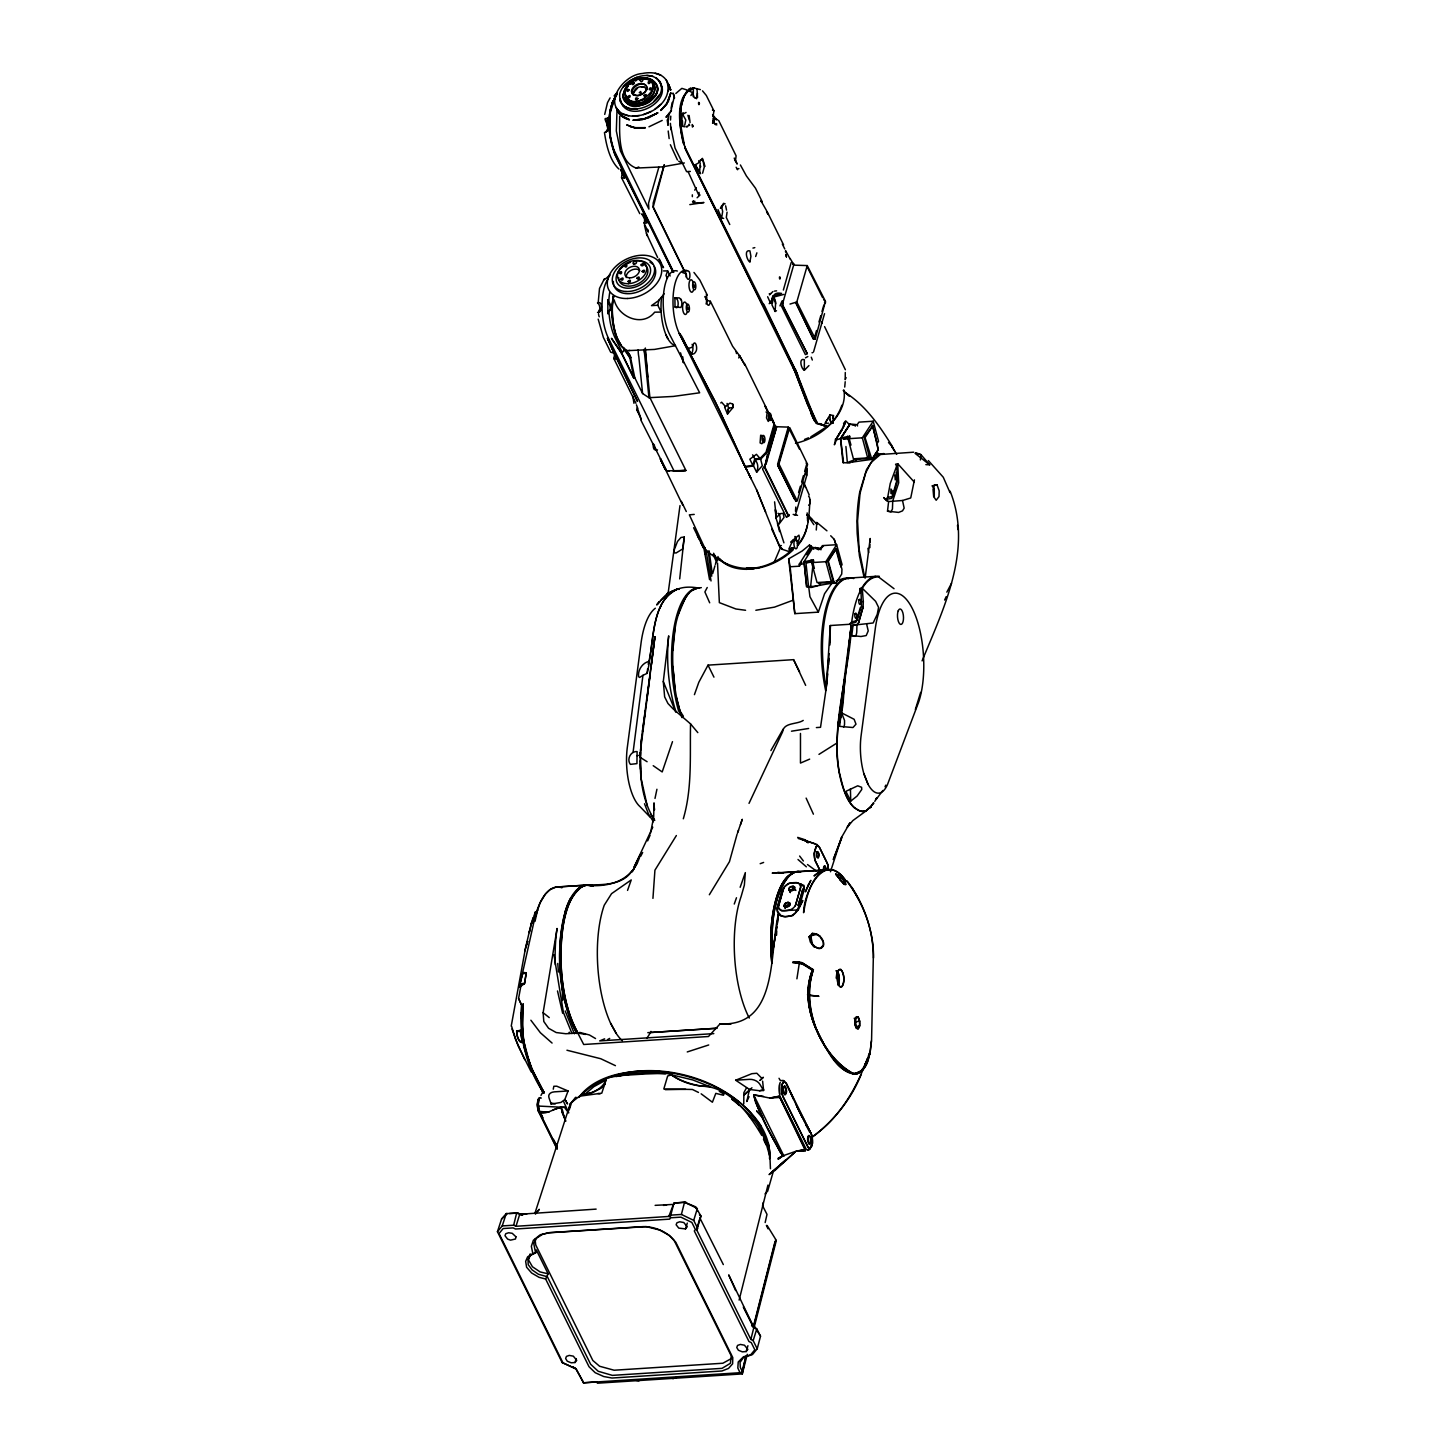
<?xml version="1.0" encoding="UTF-8"?>
<svg xmlns="http://www.w3.org/2000/svg" width="1456" height="1456" viewBox="0 0 1456 1456"><rect width="100%" height="100%" fill="white"/><g stroke="black" fill="none" stroke-linecap="round" stroke-linejoin="round"><path stroke-width="1.5" d="M800.472 733.442L800.472 763.071L809.663 759.122M668.013 121.631L668.723 113.386L667.995 125.362L667.194 119.883M675.639 710.928A81.809 33.033 85.2 0 1 668.704 635.872L663.299 681.517L664.646 696.896L667.958 703.485L672.963 708.744L690.544 723.887C689.835 755.537 692.383 788.005 683.319 818.782M879.315 576.303A81.791 31.577 86.3 0 0 862.207 587.441L859.859 588.643L860.951 589.662A81.791 31.577 86.3 0 0 851.705 621.894L849.74 623.914L851.232 625.716L838.074 725.525L836.854 744.853M548.566 1112.238L539.757 1111.747L539.393 1112.839C549.039 1114.805 556.265 1105.796 565.747 1107.452L538.392 1106.05L539.739 1112.675L557.302 1148.165M637.018 755.664L636.945 763.617L630.393 764.364C626.48 759.504 630.594 750.95 637.127 751.587L637.018 755.664L638.347 755.409M840.512 880.625L840.585 875.784L835.671 874.164L843.406 883.61L845.681 884.393L840.549 875.729L835.635 874.073L844.189 884.374L845.754 884.666L845.445 882.19L840.585 875.784M873.855 803.275L866.411 810.664L862.407 811.647C846.173 807.297 843.133 786.659 839.366 772.699C830.63 723.559 849.139 674.619 851.56 625.661L856.856 624.642L858.567 622.786L863.099 606.988L863.317 601.328M699.681 587.696C684.356 589.898 679.843 608.863 676.385 621.512C670.852 647.774 671.853 675.165 677.349 701.337A63.263 24.424 86.3 0 0 679.37 709.527L680.298 712.657M690.053 122.595L689.143 115.497M830.029 642.551L830.357 625.516L850.031 624.26M640.24 762.234L640.276 760.778M830.12 419.528L830.011 414.851L833.451 415.561L832.85 423.241L831.085 423.405L830.12 419.528L830.921 422.549M879.388 577.086A81.026 31.286 86.3 0 0 862.28 588.297L875.62 601.328L878.587 607.37L877.24 614.323L873.163 622.986L856.929 624.788L856.783 631.376A6.188 2.384 86.3 0 1 854.435 636.308L851.778 635.562L853.016 625.425L851.578 625.516M654.199 819.71C639.366 795.595 638.802 765.547 641.55 738.119L654.909 636.763L640.549 750.186M633.287 95.077C634.033 79.843 658.986 88.889 637.837 95.586C621.585 93.912 645.226 74.493 647.683 89.635M869.214 1053.27C869.25 1061.242 864.7 1069.687 857.766 1073.6C834.925 1074.037 825.224 1044.826 815.669 1028.227C807.771 1009.645 804.895 989.061 812.521 969.751L813.394 969.714C800.036 1006.715 820.875 1055.054 853.416 1074M516.625 1031.048L517.699 1038.037L519.847 1041.75L522.285 1042.751L520.429 1030.302L516.625 1031.048L521.703 1031.976M870.069 542.142L870.197 538.483L865.137 578.159M607.68 127.873L606.624 120.903M858.348 1017.216L854.636 1018.636L855.637 1026.698L859.659 1025.898L859.622 1021.038L858.348 1017.216L856.456 1016.67L854.981 1022.913L856.219 1028.318L858.203 1028.755L859.659 1025.898M709.563 579.652L704.995 554.336L705.25 547.638M640.312 755.81L640.367 752.333L641.222 778.978L647.228 805.805M892.746 500.773L892.437 509.036L890.963 511.911L887.505 511.183L888.615 501.574L902.52 500.5L910.728 497.97L914.441 479.861M829.92 644.99L830.357 625.516L826.134 688.743L820.529 727.308L816.379 727.581M697.442 93.239L696.951 96.842M699.353 194.431L698.862 195.286L688.087 171.608M619.674 116.444C619.71 132.933 617.417 161.143 636.163 168.077L662.189 166.894L684.356 162.963M785.512 251.979L785.585 250.632L790.208 259.132M647.101 761.725L640.221 757.393L641.423 739.593M698.862 195.286L699.026 192.356M672.854 650.504L675.074 628.246M555.337 964.873A81.791 31.577 86.3 0 1 557.084 928.473L543.124 1012.703L543.798 1021.493L548.566 1028.264L556.192 1032.541L565.82 1033.742L577.759 1032.977L585.403 1034.452M763.799 304.249L797.579 374.811L795.959 370.88L762.98 304.286L793.174 366.821L807.37 404.167L816.689 423.296M604.131 279.734C608.153 277.441 613.031 270.78 607.698 278.533M816.907 524.269L808.935 516.17M670.524 120.029L670.779 116.152M950.004 492.601L943.27 477.24L928.364 460.569M654.308 807.843L654.417 810.064L654.017 802.875L653.671 817.125L650.541 833.069M652.943 898.37L654.927 870.197L676.367 835.526M761.47 1077.931L756.829 1073.254L751.842 1073.691L735.662 1080.225L749.458 1089.434L759.541 1090.744L763.599 1090.489L762.616 1081.153M795.486 511.22L795.795 507.034M616.889 94.331C605.296 111.639 608.026 136.063 614.96 154.846L673 272.199M828.61 664.773L829.137 658.403M829.101 653.544L826.134 688.743L827.718 673.982M797.852 545.272C809.117 532.987 808.881 515.606 810.009 500.027M733.06 407.48L732.641 404.058L729.966 403.094L724.651 407.28L727.509 414.014L733.06 407.48L728.655 408.153L727.709 410.082M668.486 90.873C670.506 82.3 663.408 74.511 655.2 73.255A29.193 19.838 -26.6 0 0 642.242 73.528C623.459 74.511 600.946 105.141 625.297 115.042C645.135 120.848 676.039 102.138 666.156 79.68M633.069 752.406L642.951 675.311L647.101 673.364C655.054 643.352 648.357 579.979 697.078 587.805A81.791 31.577 86.3 0 0 678.678 711.274M844.735 387.078L845.208 381.745M670.779 93.002L668.359 101.52L660.878 110.419L666.721 104.013L670.779 93.002L666.721 104.013L660.878 110.419M598.616 312.658A4.641 1.802 86.3 0 0 599.817 308.108A4.641 1.802 86.3 0 0 598.125 303.558L599.508 288.434L604.404 278.751M845.19 675.839L838.074 725.525L845.026 677.04L843.079 703.303A172.008 153.481 27.2 0 1 840.203 719.173L838.019 727.854L841.568 712.858L854.144 719.3L855.982 724.16L852.979 727.527L839.657 726.38L851.232 625.716L856.929 624.788M718.045 556.52L716.425 561.907L713.203 554.445M523.505 972.499L526.271 972.808L524.56 983.564L519.337 987.35L534.479 919.409L540.085 902.793L545.418 894.075L550.022 889.616L556.192 887.013L587.15 885.048L591.864 885.94M769.496 1158.685C771.17 1139.174 760.123 1121.175 746.364 1108.198A99.609 62.426 16 0 0 659.022 1071.47A113.714 71.253 16 0 0 618.127 1074.091A99.609 62.426 16 0 0 578.796 1097.496M934.297 496.933L934.261 488.67L932.058 485.831L937.045 484.848L939.193 490.872L939.011 496.587L936.172 500.245L933.678 496.642L933.041 489.453L934.424 485.048L937.045 484.848M644.662 217.162L644.462 223.223L647.083 222.895L647.065 218.473M681.099 108.144L680.534 124.306L684.393 145.236M840.094 879.988L840.549 875.729M920.392 459.95L920.956 454.636L915.842 452.725M679.697 578.906L684.247 537.046L680.989 537.464L677.513 541.45L674.128 550.131L674.346 552.734L676.075 553.007L682.737 548.894L684.247 537.046M661.606 87.287C662.061 108.381 617.726 120.338 619.746 93.694C623.987 76.913 657.348 65.902 661.606 87.287L660.278 81.882L656.055 77.641M693.183 96.66L693.456 87.888L700.372 89.617M654.909 636.763L651.378 664.901M838.911 984.82L838.656 974.046L837.71 971.37L835.89 970.824M871.38 1040.876L869.814 1054.836L871.562 1040.621L873.345 956.41C873.127 929.438 863.535 902.101 846.937 880.862M868.522 1055.527L869.177 1054.217C868.249 1062.316 864.081 1073.09 854.781 1074.146C820.693 1058.239 800.8 1005.696 813.285 970.242L802.766 963.144L792.646 962.543L799.49 962.107L812.412 970.278C801.856 996.596 811.793 1024.806 825.698 1047.665C833.323 1057.966 840.858 1073.108 855.236 1074.164L858.658 1072.817M531.258 924.323L535.553 911.62L534.534 915.624L537.555 910.2L534.516 914.131M851.232 625.716L848.593 648.393M683.228 143.361C679.752 126.617 673.764 95.787 693.111 88.052M647.101 673.364L647.629 668.814M577.759 1032.977L583.71 1044.498L708.49 1036.508L720.083 1023.841C779.215 1027.062 769.005 951.805 778.414 914.277L777.104 925.106M698.316 163.09L695.185 164.765L700.591 173.701L699.59 172.554L700.227 163.309L698.734 160.742M777.195 924.487L778.414 914.277M789.261 890.653L794.357 889.252L794.63 887.05L790.499 886.759L788.897 888.615L790.335 892.51L788.897 888.615M762.635 468.632L766.147 463.681L767.312 454.254M735.426 161.252L736.099 155.828L718.754 120.593M533.042 917.735L531.349 923.65L534.479 919.409M649.904 676.585L646.81 700.045M645.336 348.002L647.72 377.068M816.27 530.002L816.834 522.431L826.935 530.821M668.177 592.883L679.988 505.596M850.723 801.128L845.881 791.336L857.73 785.803L861.606 787.296L861.752 789.498L857.093 796.05L850.723 801.128L850.431 788.788M617.016 109.855L616.325 130.931L620.365 150.732L648.903 209.118L648.502 203.367L658.858 167.222M538.411 1102.738L538.793 1099.99M642.478 731.312L645.336 710.874M783.055 300.81L782.855 305.724L807.17 353.371M779.633 1084.611L779.706 1093.875M713.076 116.571L713.913 110.802L706.324 95.477L702.502 90.854M729.765 224.533L726.307 217.49L727.072 212.139M648.211 664.245C655.036 638.947 650.523 602.311 677.531 589.098L679.151 589.352L677.04 589.098L666.648 594.357M776.885 926.762L772.645 952.024L776.831 926.598M796.905 978.832L799.49 962.107M823.459 869.196L824.733 865.865L826.025 869.359M604.713 114.387L607.516 102.612L610.1 97.898M782.018 300.973L779.979 305.851M610.173 309.691L610.246 306.033L608.572 303.358A3.094 1.201 86.3 0 1 607.753 299.645L607.935 313.895A3.094 1.201 86.3 0 1 608.863 310.547L611.32 309.637L611.611 307.908L609.718 303.267A3.094 1.201 86.3 0 1 608.899 299.554A36.6 14.123 86.3 0 1 609.7 292.62M804.331 370.297L804.331 359.705C798.561 357.521 801 368.732 804.331 370.297L808.935 365.583M610.792 108.09L616.78 94.312C605.678 112.494 607.844 136.9 615.943 155.938M511.22 1026.152L525.27 949.33M888.615 501.574L885.63 499.444L887.687 497.388L890.235 483.501L896.659 466.102L895.567 464.264L897.733 463.718L914.295 482.118M778.96 1097.478L769.86 1098.061L753.698 1094.876C759.613 1116.552 771.771 1136.535 782.909 1155.809L796.141 1151.205L805.368 1150.622L779.324 1096.404L805.496 1149.312L797.469 1151.259L805.241 1150.622L805.823 1148.475L780.671 1097.624L779.324 1096.404L770.024 1098.042M610.173 113.022L614.905 97.789M543.343 1092.601C526.544 1066.939 518.3 1035.726 521.594 1005.113L518.573 998.47L521.175 984.438L524.506 983.674L526.271 972.808L522.467 974.082L520.975 980.125M780.216 293.166C771.225 291.946 773.555 300.628 769.187 303.685M843.079 428.191L845.281 422.222L843.297 425.916M613.067 296.478L611.702 310.565A34.089 13.159 86.3 0 0 624.351 348.111M671.125 108.108L672.253 102.357M832.85 423.241L833.669 420.074M697.533 97.607L697.042 89.362M534.989 921.393L537.555 910.2M527.636 1056.838L533.897 1073.836L540.449 1086.14C525.689 1061.77 518.846 1031.339 523.177 1003.73C518.846 1034.561 527.163 1066.356 543.816 1092.437M803.239 720.411C796.996 724.633 783.765 722.231 782.618 731.767L749.021 803.366M862.862 607.989L863.099 606.988L858.567 622.786L858.858 621.912M655 798.434L656.929 789.261M763.253 1202.474L762.562 1205.75L767.003 1214.359L765.164 1222.549M712.639 573.646L714.951 565.802M749.458 1089.434L746.801 1101.519L749.076 1096.696M809.936 983.801L807.989 992.319L812.102 971.844C802.602 998.361 812.484 1026.425 826.771 1049.121M531.404 923.122L529.256 932.586L531.513 922.74M811.356 1144.616L809.845 1149.13L807.516 1150.003M525.962 946.127L529.893 929.274M920.629 692.401L915.351 709.509M568.568 1110.983L570.37 1103.575L575.957 1097.205L572.153 1102.247M513.659 1225.206L516.607 1213.194L522.631 1215.269L519.719 1214.268L516.006 1226.28L513.659 1225.206L502.229 1225.934L497.442 1231.703L562.143 1362.507L576.267 1369.022L583.437 1382.818L741.632 1372.608L746.218 1355.864M615.16 96.405L610.21 109.728L609.081 125.271L609.391 129.711L609.664 113.695L610.464 137.119L614.632 153.39L673.473 272.399M739.12 1300.099L767.949 1185.093M742.305 1371.224L740.34 1367.566L740.012 1362.434L743.306 1357.72L752.479 1354.535L757.211 1348.802L753.171 1340.612L750.859 1339.429L753.844 1327.49L728.71 1274.892L735.626 1290.544M785.403 903.284L785.221 908.417L783.983 905.778L785.403 903.284L788.042 902.392L790.044 903.339L789.716 905.377L785.567 907.161L783.983 905.778M583.437 1382.818L596.887 1381.89L597.397 1383.2L742.287 1373.918L745.527 1357.338M753.298 1326.835L774.956 1241.841M753.48 1327.362L775.83 1239.638L767.13 1225.479M816.27 523.523L816.507 522.577M516.006 1226.28L668.814 1216.452L669.942 1215.196L681.39 1214.45L684.538 1202.219L695.477 1206.751L701.046 1216.197L696.714 1229.92L750.859 1339.429M742.287 1373.918L747.274 1354.298M753.953 1328.163L776.194 1241.003L775.52 1239.657M696.714 1229.92L699.299 1219.873M532.823 1253.58L535.59 1252.943L533.751 1243.515L536.7 1238.073L542.597 1234.324L549.185 1232.65L643.388 1226.607C654.982 1226.662 666.593 1231.448 674.146 1240.385L731.221 1355.791L730.402 1363.307L722.03 1368.349L612.357 1375.374L598.216 1371.279L590.626 1364.236L547.365 1276.748L538.465 1274.273L532.168 1269.96L528.2 1264.645L528 1259.64L530.53 1255.363L535.59 1252.943L536.299 1249.921L548.129 1273.818L545.636 1279.005L589.025 1366.729L595.213 1372.717L603.767 1376.539L611.957 1378.031L721.939 1370.988L728.528 1368.422L732.623 1363.799L732.787 1357.593L675.766 1242.259L669.305 1235.38L659.677 1230.047L646.282 1226.607L548.657 1232.795L540.303 1234.724L533.387 1240.239L531.349 1246.3L532.823 1253.58L527.618 1256.837L525.652 1261.369L526.599 1267.23L531.604 1272.981L539.029 1277.312L545.636 1279.005M757.211 1348.802L760.523 1336.208L756.792 1328.928L751.642 1325.379L752.57 1325.506L743.379 1306.942L753.844 1327.49L751.642 1325.379M830.466 871.762L841.568 837.327L849.904 822.877L847.265 827.208L852.87 820.583L866.411 810.664M530.184 1253.853L528.51 1259.931L532.441 1266.756L540.121 1271.925L548.129 1273.818M783.747 294.44L773.718 297.06L771.935 304.814L775.12 311.457L776.485 310.729M737.082 834.215L729.456 861.679L709.345 894.748M806.66 554.736L811.483 547.11L809.5 544.999L802.165 551.005L788.661 558.831L794.812 613.649L818.363 612.139L824.569 593.702L831.54 583.71M565.401 911.256C555.136 951.278 558.085 995.886 576.722 1033.014A81.791 31.577 86.3 0 1 560.487 937.737A81.791 31.577 86.3 0 1 590.499 885.521M792.646 547.674L788.824 549.13L792.883 540.267L795.067 540.849M922.085 660.878C943.888 607.88 973.172 548.912 950.095 491.127M769.915 418.691L768.277 421.457L766.511 417.89L767.075 412.94C770.06 410.938 777.34 431.413 772.08 419.292L774.628 425.043L766.639 452.907L760.633 459.204L755.336 459.55L753.516 465.902L756.647 472.235L762.307 465.72L760.633 459.204M694.421 694.658L698.825 682.282L708.016 665.137L793.575 659.659L799.562 671.744M664.154 164.783L653.198 203.021L653.162 207.407L684.411 271.307M664.264 165.147L653.234 206.934L684.447 270.925M614.195 299.863C618.181 317.008 642.478 327.636 654.69 312.166L661.17 312.094L657.784 305.232L659.022 299.754A28.811 19.51 -26.3 0 0 664.082 293.766M663.481 270.925L667.631 270.889L665.974 275.548A28.811 19.51 -26.3 0 1 667.139 278.205M706.069 303.976L707.106 300.373L705.505 297.042M645.081 349.222L649.904 397.615L685.94 470.488L666.63 470.852L660.405 458.949L682.7 505.105M738.774 357.976L739.466 355.573L745.126 365.383L739.466 355.573M727.509 414.014L728.655 408.153L727.054 403.439M548.712 1112.238L539.903 1111.456L539.503 1112.821L557.029 1148.256M783.364 290.053L791.19 262.535M807.243 265.574L825.461 301.337L815.269 338.829L796.796 302.011L807.243 265.574L793.647 265.138L782.709 303.303L781.654 303.212L807.279 353.863L805.386 354.591L781.326 305.851M741.996 460.296L745.053 466.448L752.879 465.338L754.736 458.822L753.225 455.764A4.641 1.802 86.3 0 0 752.57 454.854M756.647 472.235L757.466 469.378A4.641 1.802 86.3 0 0 756.956 462.826L755.336 459.55M767.003 456.747L764.6 467.685L788.297 515.77L789.298 515.442L786.677 517.244M768.24 452.434L775.666 426.572L776.339 428.119L766.147 463.681M814.723 336.846L816.543 330.494M818.964 322.013L820.802 315.643M822.003 311.402L823.841 305.05M813.576 351.824L824.551 313.659M798.58 492.51L800.4 486.158M801.619 481.936L803.439 475.602M804.64 471.362L806.46 465.028M782.054 549.24L788.843 551.515L792.028 547.602M860.423 607.389L855.837 622.294L849.74 623.914M779.087 1097.46L779.47 1096.095L769.86 1098.061M773.464 1170.915L767.676 1191.154L765.019 1193.884M805.368 1150.622L804.768 1147.692M763.526 441.004L761.87 443.734L760.105 442.897L760.669 435.235L762.78 435.744M795.358 905.778L800.745 887.013L799.945 884.029L796.505 882.591L788.679 883.41L783.874 887.414L778.141 907.598L781.508 910.692L798.27 909.964L802.802 900.536L799.544 906.324L804.112 889.78L804.021 885.466L799.799 883.719M832.705 418.109L833.451 415.561M680.443 109.036L684.029 96.132L690.435 88.306L688.488 89.58M684.72 125.234L685.812 119.993L682.646 114.314L683.228 112.822L682.1 114.187L681.899 122.177L682.627 126.381L685.084 126.818M771.425 303.248L773.627 295.968L781.617 293.329M668.814 1216.452L673.91 1203.129L684.538 1202.219L697.369 1208.444L693.711 1220.383L697.77 1228.591M782.309 891.163L777.504 907.871L777.413 911.292L781.526 916.097A18.255 14.651 -37.9 0 0 792.028 915.424L795.285 913.203L798.98 906.487L802.857 888.906L798.052 905.614L804.294 887.268L801.109 884.12M772.845 295.877L770.897 302.921M715.351 564.437L716.024 562.234M575.011 1362.525L576.722 1360.323L573.336 1356.155L569.26 1355.409L566.439 1356.391L565.62 1358.503L567.258 1361.196L571.189 1362.798L575.011 1362.525L576.212 1358.63M685.485 1228.9L687.214 1226.716L683.81 1222.53L679.734 1221.784L676.949 1222.767L676.112 1224.733L678.751 1228.118L685.485 1228.9L687.287 1223.076M746.145 1351.55L747.856 1349.366L744.453 1345.198L740.376 1344.434L737.555 1345.417L736.754 1347.528L738.392 1350.222L742.305 1351.841L746.145 1351.55L747.929 1345.726M753.171 1340.612L756.792 1328.928M677.986 615.251L685.175 598.27A63.245 24.424 86.3 0 1 688.124 594.175L689.416 592.738M534.971 1213.103L570.37 1103.575M497.442 1231.703L501.574 1219.036L506.251 1213.576L516.607 1213.194M502.229 1225.934L506.251 1213.576L507.198 1213.667L501.574 1219.036M569.351 1109.49L571.698 1102.265L581.435 1094.657C591.445 1093.82 602.857 1089.27 606.369 1079.023L601.765 1093.165L581.235 1095.968M673.91 1203.129L669.742 1219.127L515.497 1229.01L513.149 1227.899L503.157 1228.536L499.026 1233.541L563.199 1363.344M755.664 256.511L756.883 252.834M740.467 824.733L742.287 819.291L737.828 832.086M672.49 741.65L662.189 771.935L653.216 765.692M813.977 1135.589C839.348 1117.462 855.418 1090.089 866.338 1061.442M627.554 890.399L631.231 879.934L611.556 893.656L604.24 905.213A81.791 31.577 86.3 0 0 610.574 1023.186L616.143 1033.341A81.791 31.577 86.3 0 0 622.24 1040.676M841.877 405.187C835.125 425.425 815.688 438.729 795.486 443.316M734.261 904.03L736.481 897.751M740.158 887.286L745.326 872.617L744.362 885.139L741.14 896.441A81.791 31.577 86.3 0 0 749.258 1018.072M869.177 1054.217L865.446 1063.972M720.374 208.317L723.559 203.349L725.161 203.858M737.446 833.214L738.556 830.211M841.568 837.327L833.305 859.531L841.823 837.782M865.246 1064.482L867.43 1058.639M568.077 1090.963L564.855 1099.498L561.015 1102.41L551.187 1104.103L548.948 1097.66A8.59 5.533 17 0 1 554.336 1091.854L568.077 1090.963L556.756 1086.194L553.844 1086.267L553.262 1089.197M723.65 218.4L721.594 218.072L722.667 211.484L721.43 206.115M611.01 106.525L613.194 101.01M674.292 96.587L670.852 111.42L665.993 117.263L667.212 115.843M951.532 583.237L946.837 592.155M688.652 125.453L689.179 124.142M843.534 423.478L845.681 420.857L849.54 424.715L840.512 438.493L836.436 439.93L834.379 444.79L835.507 440.149L841.841 429.939M867.23 1059.586L864.118 1066.52M846.082 377.595L845.208 379.67L845.281 372.499M652.761 827.172L634.088 867.121L640.385 854.581C633.524 880.279 609.973 887.832 585.858 885.193M706.287 550.222L706.378 550.495C727.945 569.241 750.422 573.846 774.428 561.707L780.489 547.529L771.753 529.238M647.647 840.876L650.14 835.071M876.676 798.143L876.021 799.581L882.846 790.499M694.002 201.383L693.038 202.621L694.093 203.13L694.912 201.292M654.381 444.899L654.399 446.992M789.298 514.878L788.297 515.042L764.637 466.557L776.776 426.462M660.624 606.843L661.333 605.277M607.389 129.548L606.187 131.44M797.342 543.616L799.508 538.101L798.925 535.153L790.663 542.087L792.246 542.506M611.793 103.431L613.067 100.701M944.616 600.018L946.236 596.578M885.03 786.768L885.794 785.148M861.37 1073.982C851.087 1099.717 833.287 1121.52 811.174 1138.01M852.779 462.007L871.853 459.368L878.15 449.74L877.149 443.425L878.55 441.295L873.2 421.221L858.949 422.131L857.184 424.679L850.158 423.969L840.64 438.656L843.552 462.735M551.187 1104.103L551.66 1103.138L555.246 1103.848M721.139 207.99L723.687 204.077M874.783 801.437L876.658 797.779M640.695 856.274L642.66 852.488M540.995 1095.403L543.161 1091.436M746.509 1087.85L743.852 1092.71L743.761 1103.848M866.702 1060.587L867.667 1058.858M699.117 162.289L702.447 158.34L705.013 166.421M615.342 94.549L617.144 92.893M681.918 604.331L686.741 595.904M690.927 95.532L692.637 92.565L688.67 90.891L693.456 87.888M660.278 607.498L659.641 608.572L660.223 607.589M770.897 750.568L783.164 729.128M637.455 862.516L632.05 871.907L633.888 869.032M873.473 802.656L870.16 807.843M825.443 422.477L828.737 417.617M633.469 92.602L637.546 88.088M682.627 126.381L682.464 120.739M570.716 898.188L579.524 887.541L587.15 885.048M840.64 438.656L850.158 423.969M686.704 91.455C676.712 109.145 679.333 131.75 686.049 150.15L762.089 303.922M847.592 462.462L854.981 459.568L869.814 458.276L871.853 459.368L872.799 458.167L878.15 449.74L872.817 425.825L864.227 437.419L869.068 455.764L867.667 457.894L853.416 458.822L848.065 438.729L849.649 436.181L841.077 437.928M841.987 429.902L835.435 440.167L844.953 423.878M788.661 558.831L790.153 566.766L799.417 566.184L799.253 564.182L810.846 545.891L813.868 549.13M799.417 566.184L801.819 562.362M660.988 600.327L668.977 592.683C666.211 593.684 650.65 611.575 659.877 601.728M803.93 561.798L813.34 559.868L811.611 562.617L817.053 582.546L831.303 581.636L832.686 579.452L827.718 561.233L836.308 548.584L841.95 569.332L841.714 574.046L835.853 583.274C825.752 583.128 816.743 587.132 806.806 586.531L803.93 561.798L812.958 547.529L820.656 548.348L822.385 545.618L836.636 544.708L842.078 564.637L840.694 566.821M831.303 581.636L825.88 561.688L836.636 544.708M835.853 583.274L833.96 581.945L828.3 561.197L836.308 548.584M669.196 113.841L671.507 110.237M796.159 500.955L777.595 464.337L788.26 427.118L799.49 449.176M694.694 190.135L696.277 187.697M867.667 457.894L862.334 437.819L873.2 421.221M816.98 585.985L811.119 587.478L806.478 586.713L804.313 563.727M871.853 459.368L865.046 437.601L872.817 425.825M605.951 132.096C612.357 128.183 600.309 115.552 607.407 119.083L607.37 117.79L607.734 130.84L604.477 132.569C606.26 144.999 609.736 160.488 618.873 169.023M675.821 93.493L681.827 88.361L686.668 89.872M579.288 1097.096C631.176 1041.622 763.927 1078.878 769.805 1157.556M521.175 984.438L519.319 987.259L521.539 976.23L519.828 983.983L524.269 983.31M893.056 499.99L898.68 482.791L897.733 463.718M659.077 601.783L656.82 604.859M870.652 807.37L871.216 806.569L865.883 810.828L860.096 811.247L854.253 807.771A57.603 22.24 86.3 0 1 836.909 752.297L836.836 742.214M863.426 1067.648L861.006 1071.015L855.236 1073.691M532.277 923.432L535.116 919.573M511.657 1026.425L515.424 1039.056L524.742 1059.659M873.727 458.713L866.575 469.524L859.786 491.782A81.791 31.577 86.3 0 0 857.22 533.824L859.422 555.81L863.881 576.412M833.815 420.402C840.876 412.121 845.991 400.982 843.825 389.917M640.968 93.239L640.695 91.473L639.311 92.711L640.749 92.929M535.408 1214.158L539.339 1209.317L535.753 1212.957M673.327 1204.804L674.911 1202.911L686.013 1202.201M653.926 101.319L659.459 94.749M632.104 870.779C622.822 885.084 604.24 884.556 589.261 885.048M628.1 85.995C610.046 106.088 645.008 112.749 654.163 96.897C666.957 82.446 642.842 72.108 632.395 81.591C617.945 87.633 626.844 107.598 640.858 100.428C657.147 98.953 657.457 71.599 638.802 79.589M667.194 595.886L666.721 596.45A51.142 19.747 86.3 0 1 664.81 598.525L665.629 597.724M830.011 414.851L824.933 423.732L828.537 423.114M611.32 309.637L610.009 310.492A3.094 1.201 86.3 0 0 609.081 313.859A36.6 14.123 86.3 0 0 615.142 338.01L621.748 351.369L623.223 351.624L624.933 348.949L630.084 355.428L634.852 377.905L642.606 393.557L648.957 397.688L673.345 396.432L699.663 392.792L669.596 334.407A36.455 14.069 86.3 0 1 663.772 292.019A36.455 14.069 86.3 0 1 677.331 271.034M628.355 85.74L624.588 90.763A17.982 12.176 -26.3 0 0 623.514 98.08L627.918 103.867L637.928 105.36A18.346 12.431 -26.3 0 0 647.046 102.266C678.587 82.373 629.392 65.32 624.733 92.602C630.321 118.937 674.456 78.915 641.514 78.879M784.001 888.306L781.836 890.653L776.867 908.144L777.741 912.876L780.361 915.715L784.984 916.752L792.719 915.624L798.27 909.964M821.239 548.257L823.532 545.836M754.736 458.822L760.032 458.494L766.056 452.179L774.046 424.333L771.48 418.564M783.929 542.833L775.957 517.936L780.434 513.622L783.128 513.313L784.02 517.444L778.978 524.105L779.852 521.048A4.641 1.802 86.3 0 0 779.834 515.952A4.641 1.802 86.3 0 0 777.977 513.367M809.045 936.845L812.357 933.369C818.873 933.332 824.86 939.502 823.332 946.109L821.257 948.256L818.563 948.511L813.576 946.4L810.319 942.032L809.045 936.845L813.649 934.188L812.357 933.369M605.077 1084.265L601.11 1088.214L591.755 1092.928L581.381 1094.748M807.479 994.776L808.608 993.665M649.249 98.917C655.255 95.004 658.076 84.23 649.886 81.081C660.26 86.104 652.124 99.645 643.77 101.847L649.249 98.917L647.247 100.009M769.551 294.895L772.899 291.564M614.086 95.878L617.289 93.148M623.386 86.85L629.229 81.318L636.927 77.295M697.115 197.761L700.045 194.995M817.526 423.387L807.625 402.584L795.431 369.788L815.669 420.893L817.635 423.405L827.299 426.826L830.848 423.714M689.289 91.036L693.384 88.416M760.068 1080.334L763.363 1077.276L760.105 1080.261M751.951 1087.759L743.798 1095.24L750.149 1089.525M522.231 1042.296L520.538 1030.52L517.426 1030.975L516.607 1034.506L519.028 1040.33L522.231 1042.296L523.468 1041.167M788.843 551.515L793.01 547.729M774.537 1170.806L795.285 1151.896L769.15 1174.628M731.622 1358.412L722.868 1363.235L614.123 1370.223L599.617 1366.256L592.829 1360.486L535.717 1244.935L535.044 1239.147M771.207 1172.954L786.094 1159.649L769.405 1174.264M810.646 586.331L813.249 561.998M540.03 1097.587L538.411 1098.971L537.246 1104.758L538.32 1111.146L557.175 1149.275M720.756 402.93L721.63 402.202L725.434 406.552M586.204 1093.11L593.939 1086.613L605.969 1080.061M655.018 109.073L660.769 104.341M597.524 312.439C602.329 313.659 603.075 299.9 597.451 302.957M819.582 423.569L827.063 426.499L810.865 436.836M659.222 300.173L651.469 305.651L657.784 305.232M631.813 82.901C616.452 89.817 624.569 112.276 641.022 105.232A19.256 13.049 -26.3 0 0 652.051 99.208C664.518 90.854 653.653 73.291 640.531 79.206M663.554 1205.422L666.666 1204.949M642.951 675.311L639.639 677.44L638.62 676.731C637.637 670.342 642.26 663.026 648.593 661.515M687.287 90.8L690.435 88.306M859.149 1072.016L852.998 1074.018L854.727 1073.727M783.292 1155.19L778.086 1159.267L782.564 1155.991M700.391 159.851L702.247 159.432M769.205 293.839L770.806 293.548M630.066 84.23L633.36 81.973M738.938 168.641L737.027 168.732M692.51 201.62L693.566 200.819M634.852 377.905L633.706 377.959L622.822 355.173L611.411 338.302L620.602 351.478L622.076 351.733M769.787 415.506L770.006 418.054L770.169 415.815L744.653 363.763M788.26 427.118L775.848 426.699L775.083 425.188M707.234 587.496L704.886 591.937L709.691 602.802M836.818 743.106L818.964 754.372M820.347 871.034L814.213 875.802L820.347 871.034L814.85 859.986L814.195 853.362L816.579 845.681L819.182 846.791L827.9 864.646L827.954 869.796M702.611 173.191L704.267 167.021L703.011 160.251M657.73 112.931L642.187 119.738L633.123 120.211L647.956 118.154L657.73 112.931L644.735 118.973L633.123 120.211M662.189 120.429L648.976 126.799M689.689 125.216L686.504 126.472L686.995 127.273M685.467 270.543C677.531 273.837 687.432 271.471 686.486 276.24A4.641 1.802 86.3 0 0 688.925 279.152A4.641 1.802 86.3 0 0 689.725 273.273C689.998 270.106 682.864 269.051 686.013 273.51A4.641 1.802 86.3 0 1 686.122 277.059M716.68 123.633L714.841 123.851L713.112 120.175L714.15 123.032L713.003 118.3M682.646 114.314L686.067 112.458M640.786 1379.615L638.747 1380.889L633.651 1379.888M696.296 97.698L694.53 97.752M657.493 449.868L656.456 450.486L654.709 446.937M692.237 590.299L698.225 587.733M607.534 1039.639L609.7 1038.419M780.835 1156.847L778.141 1158.357L782.946 1156.1M638.784 166.967L636.163 168.077M856.565 624.842L857.62 624.242M805.459 357.848L807.862 356.52M677.04 589.098L673.637 590.717M859.768 1071.634L861.006 1071.015L859.531 1071.78M789.989 890.308L793.538 888.579L795.868 890.453L794.357 889.252M894.039 588.715L879.388 577.595M763.217 304.195L686.122 149.659M634.98 81.117L636.836 80.28M853.198 461.352L849.54 462.99L842.951 462.644L840.512 438.493M624.824 177.905L620.602 169.478L624.824 177.905L621.566 177.778L622.385 169.842M785.931 905.596L789.389 904.103L788.042 902.392M604.622 1038.82L599.69 1040.913L713.804 1033.614M667.394 593.284L673.964 590.481L670.87 591.937L671.926 591.536M792.919 600.272L774.483 607.134L755.846 610.264M836.126 580.798L844.116 578.323L848.775 578.724M804.513 439.457L808.517 437.819M643.443 114.551L651.141 111.402M717.972 209.609L721.594 218.072M796.796 302.011L790.007 304.067M846.227 881.39C825.006 848.793 803.821 891.891 803.603 912.694L804.95 905.341A81.791 31.577 86.3 0 1 845.663 880.625M875.074 454.327L878.095 453.144M672.909 1378.705L677.477 1376.994M760.178 863.699L763.617 862.443M553.08 1109.854L560.851 1107.215L562.817 1111.201M687.25 1051.942L708.708 1044.971M753.553 567.895L755.045 567.785L746.327 568.404M608.735 1077.677C628.501 1073.363 649.685 1072.235 669.887 1073.764C679.133 1080.625 690.253 1084.192 701.501 1086.085C729.183 1086.394 748.948 1113.549 761.743 1135.389M576.54 1033.487L579.925 1032.45L589.443 1034.979L595.54 1038.547M689.416 89.053L692.237 88.197M849.649 436.181L849.867 437.655L842.951 438.911L849.267 438.911L850.977 445.099M759.541 1090.744L763.672 1089.561M753.516 465.902L745.417 467.194L746.91 470.233L742.997 462.298M806.205 561.652L806.497 562.708L813.722 561.233L813.34 559.868M695.185 164.765L699.59 172.554M616.034 1076.566L635.089 1072.945L665.392 1073.8M875.784 454.982L880.37 453.872M752.952 248.084L754.809 247.629M756.556 489.744L779.069 545.581L781.399 545.618M855.8 1021.912L859.622 1021.038M796.141 1151.205L805.75 1149.257M887.687 497.388L892.91 496.369L897.697 479.843L896.659 466.102M808.644 728.473L791.482 731.203M756.465 568.422L758.849 567.986A49.577 33.561 -26.3 0 0 793.174 549.84M675.347 345.727L654.508 349.422L628.519 350.605M709.691 1086.449C696.132 1086.795 682.5 1082.736 671.416 1074.928L667.685 1075.948L663.809 1088.979L692.419 1089.47L698.48 1092.437M695.185 588.624L701.319 587.623M851.705 621.894L857.147 620.511L861.533 606.042L860.951 589.662M758.849 567.986L746.509 569.314A49.577 33.561 -26.3 0 1 718.682 557.903M689.816 204.604L703.958 202.53L694.093 203.13M824.442 302.921L825.607 302.757M774.446 291.127L776.594 290.836M624.406 177.377L621.566 177.778L639.766 213.65M825.461 301.337L823.641 299.681M645.299 127.673L635.471 128.037L626.681 124.907L634.143 127.655L645.299 127.673L638.401 128.237L630.43 126.781M754.081 568.805L746.509 569.314M815.269 338.829L813.485 339.139L812.794 337.865L795.704 302.448L813.485 339.139L814.741 339.212M741.632 1372.608L740.067 1372.79L737.828 1368.021L738.228 1361.979L743.506 1356.755L750.677 1354.826L754.827 1349.803L751.296 1342.65L748.966 1341.504L694.312 1230.957L695.404 1229.592L691.855 1222.439L680.862 1217.143L670.87 1217.78M685.94 470.488L673.182 471.034M621.366 352.243L622.495 352.152M616.707 1075.747L659.35 1073.127M665.337 1089.652L685.667 1089.288M694.221 514.405L689.343 514.842L705.232 549.021M745.982 568.495L752.479 567.967M833.96 581.945L818.472 583.31L820.492 584.73M688.561 348.348L692.055 347.329L693.311 344.49A4.641 1.802 86.3 0 1 695.822 344.089A4.641 1.802 86.3 0 1 696.332 350.623C690.362 363.454 683.956 335.735 679.351 333.57A36.163 13.959 86.3 0 1 673.564 291.528A36.163 13.959 86.3 0 1 687.014 270.707M632.559 116.061L639.293 115.534M685.485 470.525L674.073 471.016L608.39 338.083A36.182 13.978 86.3 0 1 608.226 278.606M781.053 872.799L830.903 869.687M527.054 1213.74L519.719 1214.268L596.141 1209.117M558.303 886.959L586.586 885.102M650.85 1032.504L716.37 1028.282M509.454 1213.521L518.536 1212.921M848.065 438.729L862.334 437.819M811.611 562.617L825.88 561.688M799.253 564.182L804.222 563.872M847.993 578.123L875.62 576.358M522.941 1004.986L521.594 1005.113L518.573 998.47M647.811 1032.668L717.171 1028.227M735.662 1080.225L749.421 1079.351A8.59 5.533 17 0 1 759.777 1084.138L763.599 1090.489M610.464 307.98L611.611 307.908M674.911 297.752L679.424 297.934L681.408 300.264A4.641 1.802 86.3 0 1 681.681 305.432A4.641 1.802 86.3 0 1 679.952 307.398L675.02 307.016L674.911 297.752L677.131 299.226A4.641 1.802 86.3 0 1 678.096 304.868A4.641 1.802 86.3 0 1 676.239 307.635L675.02 307.016M655.127 1205.35L672.472 1204.458M690.344 171.426L686.577 171.608L675.02 147.984L670.852 127.054M704.886 296.551L707.106 300.373L710.364 301.283L732.605 346.273L739.866 356.229M614.578 352.534A4.641 1.802 86.3 0 1 614.305 355.883L613.959 358.667L616.98 359.25L607.48 338.156L637.491 401.401L613.959 353.116L610.701 352.206L603.385 337.428L598.179 319.137M815.251 547.383L821.02 549.713L820.656 548.348M816.798 934.37L811.483 935.662C808.535 941.122 814.341 948.293 820.056 948.457L823.477 945.108L823.368 942.014L819.655 936.026L816.798 934.37L819.655 936.026M813.285 970.242L804.495 964.709L792.883 962.088L801.601 962.489L813.394 969.714M776.485 873.036L772.208 873.145L798.489 871.525L794.485 872.071L787.805 876.33A79.188 30.558 86.3 0 0 778.014 893.038C770.351 915.351 769.678 939.466 771.807 962.762M669.068 471.216L666.63 470.816M696.641 98.717L694.039 97.042L692.637 92.565M784.584 1081.353L780.143 1080.279L779.015 1078.277M641.204 86.759L643.916 86.705M855.819 1073.654L856.911 1073.673M806.497 562.671L812.666 562.016L814.395 568.404M556.192 887.013L562.289 887.523M720.083 1023.841L730.93 1024.059M637.291 108.854L629.738 108.672L623.095 105.742L619.728 100.628M728.528 1024.314L721.794 1023.823M925.852 464.628L929.692 464.792L920.956 454.636L915.06 453.362L929.692 464.792M767.64 296.751L770.406 302.903M827.991 869.942L798.871 871.489A79.188 30.576 86.3 0 0 788.515 876.73C771.68 898.279 771.571 927.982 772.317 954.099M812.029 352.734L812.757 352.643M822.24 323.068L821.639 322.067M913.695 452.197L880.352 454.49L871.052 462.571L865.738 472.709L860.059 493.275L857.566 520.975L859.095 549.276L864.7 577.45M783.437 872.854L777.595 872.49L781.017 872.817M851.778 635.562L860.951 636.509L866.211 635.562L868.231 630.885L866.72 624.478M642.915 263.882C637.328 264.664 644.753 267.813 642.915 263.882A15.488 10.483 -26.3 0 1 639.166 283.283A15.488 10.483 -26.3 0 1 618.709 277.659M887.505 511.183L898.607 512.421L902.502 510.874L904.158 508.144L902.52 500.5M745.581 610.282L735.935 608.99L719.355 602.638L717.517 563.035M852.069 424.97L853.944 425.225M597.852 1093.511L600.109 1093.82M646.81 75.421L652.961 76.313M762.216 1116.625L755.591 1102.356L753.68 1094.876L763.49 1096.368M766.002 412.03L768.058 412.412L765.019 406.279L766.275 407.516M692.728 87.906L694.476 88.252M669.341 1074.291L692.71 1079.915L710.783 1087.031M793.174 514.423L797.506 515.333M715.187 124.506L716.825 124.888M566.948 1050.231L600.764 1058.73L615.433 1065.665M723.541 1095.258L715.806 1093.365L712.403 1102.228L701.155 1093.82M792.865 263.827L794.394 264.191M629.374 119.701C623.514 118.628 617.999 114.387 616.671 108.381L621.33 115.861L629.374 119.701L619.783 114.442L616.671 108.381M717.753 119.829L714.55 118.682L712.603 114.66M798.216 838.456L815.524 843.97M622.094 113.604L628.646 115.734M797.688 837.382L805.095 839.803L807.352 841.987L802.784 839.602L817.489 844.698M655.2 73.255L660.86 75.221M824.06 425.607L816.252 423.441L813.067 418.09L793.047 366.876L794.102 369.915L685.012 148.257M549.24 1017.598L543.124 1012.703M815.542 548.421L818.709 549.749L818.363 548.493M628.464 101.665L636.381 103.558L645.281 101.447C638.947 104.959 627.9 105.323 625.534 96.879L625.989 97.934L625.607 95.495L626.608 99.791L629.756 102.211L627.9 100.864M822.749 424.661L827.572 426.772M681.299 162.726L678.696 161.161M820.911 424.133L826.134 426.517M649.704 81.19L650.996 81.791M712.421 110.019L713.913 110.802M813.576 946.4L814.814 946.982L812.284 944.343M681.39 1214.45L693.711 1220.383M562.143 1362.507L576.267 1369.022L572.827 1366.875L575.866 1368.931L583.692 1382.599M714.55 118.682L716.661 119.756L713.003 115.097M623.787 349.04L629.92 357.794L633.706 377.959L620.602 351.478M706.342 294.44L706.742 297.606A4.641 1.802 86.3 0 0 707.27 304.158A4.641 1.802 86.3 0 0 709.782 303.74L710.364 301.283M767.731 1128.618L780.416 1152.57L784.001 1156.21L753.68 1094.876M569.278 1032.195L569.023 1033.505M719.282 1091.327L724.069 1094.22M782.8 1080.261L784.202 1081.135M780.489 547.529L781.763 548.402M731.895 1099.371C747.492 1110.4 761.561 1125.706 765.965 1144.798M643.224 214.924L641.768 213.905L646.646 222.349M807.498 864.555L816.725 871.325M835.362 439.13L836.436 439.93M782.218 549.367L779.324 546.091M760.523 1336.208L754.918 1326.962M855.782 1026.899L858.203 1028.755M747.256 1109.053L760.778 1125.561M766.329 210.228L760.906 200.764L761.197 201.711M693.966 272.454L699.881 280.098L707.325 295.149M797.997 859.495L806.369 866.83M552.079 1043.06L540.376 1032.741L530.876 1020.219M806.751 515.005L811.847 519.537L807.534 514.878M699.426 1214.741L701.046 1216.197L699.826 1217.871L723.323 1264.572M843.206 390.408L849.612 396.214L845.208 392.538C865.719 405.551 879.752 426.044 892.31 446.391M854.981 459.568L856.419 460.879M731.84 1098.588L738.665 1104.904M807.479 515.297L811.847 519.537M793.356 263.864L790.098 258.44M690.544 723.887L697.824 732.623M834.215 539.321L835.835 544.253L834.215 539.321L830.703 535.753M650.14 817.162L640.003 806.606A43.061 16.635 86.3 0 1 627.427 746.564L640.858 644.553A65.993 25.48 86.3 0 1 655.346 608.226M805.095 839.803L808.062 842.915M887.086 501.119L883.774 497.57L885.63 499.444L891.709 498.389L896.841 480.498L896.204 472.381M788.788 427.9L777.977 465.592M807.297 514.805L813.849 524.67M888.506 442.497L893.42 448.066M740.394 164.965L746.4 175.939L755.464 188.17L762.325 201.947M658.967 81.063C675.857 102.193 624.952 126.399 620.274 99.154M748.985 1115.514L752.661 1119.919M615.761 107.416L619.51 111.912M847.137 881.444C863.372 903.193 873.873 930.511 873.491 957.957M795.886 501.374L777.904 465.629L794.412 499.026M677.422 159.96L670.379 144.726M565.237 1108.471L568.714 1112.93L563.527 1101.355M799.617 856.037L803.384 860.987M540.631 1087.213L539.885 1086.267L542.396 1091.108M794.375 514.66L795.504 514.751L806.588 476.094L806.824 468.541L806.624 475.493L806.096 473.801M687.887 115.279L689.434 120.284M782.127 1155.099L767.385 1127.927L757.448 1106.105M643.843 222.75L648.248 232.086L647.483 229.356L647.774 230.521M650.541 813.977L654.781 820.365M653.453 821.766L648.557 814.159L644.498 803.748M629.793 350.405A36.072 13.923 86.3 0 1 620.82 345.363L617.471 339.03A36.072 13.923 86.3 0 1 613.504 295.586L613.722 297.716M891.946 446.865L896.714 454.363M636.436 404.841L637.673 408.244M637.255 407.607L641.259 419.528L636.618 409.081L638.001 412.157M619.637 343.489L617.471 339.03L620.82 345.363M543.488 1093.037L531.476 1070.36L523.559 1045.335M775.302 426.408L776.339 428.119M809.5 544.999L811.32 547.984M796.086 538.21L795.031 536.463L796.887 540.686M544.198 1092.692L533.897 1073.836M541.541 1088.651L542.578 1090.398M766.948 212.394L768.167 214.451L766.493 211.047M758.831 1128.637L761.488 1133.15M736.135 167.258L737.573 169.751M541.687 1088.833L544.071 1092.983M859.404 900.591L851.906 887.377M660.897 262.662L659.004 259.168M543.816 1092.055L531.731 1068.522M667.54 338.065L666.12 335.135A34.052 13.14 86.3 0 1 661.625 296.878M577.522 1032.213C563.982 1007.17 560.633 977.868 560.906 949.785C562.598 928.054 563.399 900.9 582.254 886.54A79.17 30.558 86.2 0 1 593.338 886.012M610.574 1023.186L616.143 1033.341M818.363 612.139L809.936 596.705L808.681 586.568M667.339 337.683L667.776 338.52A34.052 13.14 86.3 0 0 675.475 345.472M683.392 716.243L679.515 710.273L682.045 717.644M542.251 1090.872L539.921 1086.121M628.446 352.807L631.067 357.703M627.299 352.898L629.92 357.794M806.06 1124.123L811.065 1133.551A8.372 3.221 86.3 0 1 811.993 1145.326A8.372 3.221 86.3 0 1 807.461 1146.072L783 1096.605A8.372 3.221 86.3 0 1 782.072 1084.829A8.372 3.221 86.3 0 1 786.604 1084.083L799.471 1111.856M531.222 1071.871L518.19 1046.009L512.021 1029.01M805.259 1122.576L795.686 1103.775M806.096 1125.251L809.754 1132.258M802.056 1117.207L796.778 1106.032L811.065 1133.551M674.219 95.477L672.945 93.038L674.565 97.989M824.569 326.599L845.372 369.751M810.846 545.891L811.483 547.11M867.994 784.183L863.954 773.937A40.277 15.561 86.3 0 1 861.242 734.661L875.038 630.484A63.7 24.588 86.3 0 1 910.127 604.568A63.7 24.588 86.3 0 1 918.718 701.919L887.614 784.22A40.277 15.561 86.3 0 1 867.994 784.183L863.954 773.937M734.534 158.941L737.173 164.037L734.261 158.067M714.896 555.519L717.535 560.742L713.604 553.244M748.566 473.582L751.187 478.878L745.417 467.194M807.425 267.267L822.658 297.679M766.875 211.138L783.601 244.936M782.309 244.007L784.766 248.976M705.596 297.315L707.106 300.373M673.691 272.254L612.776 147.584M667.631 270.889L670.16 276.003M760.032 458.494L756.428 454.327L749.84 459.204L752.879 465.338M762.653 469.251L786.276 517.007M657.639 257.53L646.5 233.706L644.48 225.371M613.74 358.34L635.944 403.239M666.63 470.852L640.695 419.747M820.11 870.688L815.56 861.479A7.444 2.876 86.3 0 1 814.741 851.014A16.89 6.516 86.3 0 1 816.325 846.464A7.444 2.876 86.3 0 1 819.564 847.556L826.844 862.28A7.444 2.876 86.3 0 1 828.1 870.251M708.016 665.137L713.95 677.149M796.778 1106.032L806.751 1126.216M695.477 1206.751L697.46 1210.737M542.688 1117.535L539.903 1111.456M553.444 1139.302L557.357 1147.219M539.757 1111.747L542.779 1117.862M554.882 1142.305L556.902 1146.382M700.664 542.178L703.485 547.929L693.602 527.727M659.331 259.186L663.481 267.667L663.208 266.648M740.94 458.149L742.087 460.46M666.102 335.135L667.758 338.538M697.388 535.499L699.044 538.902M574.374 1033.815L565.201 1010.974M841.568 712.858L844.535 720.447L844.535 724.378A6.188 2.384 86.3 0 1 843.57 727.163M768.604 413.249L769.86 415.87M660.405 458.949L664.955 469.196M681.372 501.355L686.286 511.529M766.384 1225.388L768.022 1228.809M811.065 413.559L814.614 421.057M802.929 482.027L805.496 487.469M805.659 685.357L793.575 659.659M684.648 146.474L686.395 150.241M565.856 1121.156L560.851 1107.215L564.637 1118.463L561.761 1111.729M793.556 1099.316L786.604 1084.083M572.008 1033.56L563.454 1012.575L553.953 954.808M531.112 1067.011L530.148 1064.809M806.133 798.106L813.413 814.177M763.472 1139.193L765.183 1142.996M616.98 359.25L607.48 338.156L613.959 353.116M660.642 458.931L663.19 464.701L661.024 460.442L661.625 461.88M803.967 483.028L809.208 494.967M680.844 298.99L681.408 300.264M646.5 233.706L647.52 236.036M610.792 304.541L611.411 305.942M609.645 304.632L610.246 306.033M645.026 355.191L644.116 349.367L648.957 397.688M773.627 295.968L775.666 302.065L775.12 311.457M663.299 681.517L675.748 712.166M779.47 1096.095L780.307 1098.224M669.305 86.25L670.706 89.944L668.595 84.412L670.706 89.944M732.641 404.058L733.223 405.605M765.619 511.984L756.974 490.563L679.351 333.57L691.6 354.481L692.637 350.86A4.641 1.802 86.3 0 0 692.11 344.326M811.265 357.193L812.321 360.032M529.948 1064.263L523.723 1040.931L521.084 1012.593M765.692 1142.068L769.951 1156.81L770.442 1168.695M725.652 205.824L726.544 210.155M806.205 462.953L806.569 464.1M526.417 1052.852L528.528 1060.296M711.038 580.962L705.996 549.895M869.068 455.764L869.814 458.276M773.718 297.06L775.684 303.703M676.585 697.824L681.08 714.896M847.501 436.218L847.865 437.473M700.409 165.711L700.718 166.767M680.534 352.825L683.392 362.726L682.755 356.811M854.89 424.934L855.254 426.189M779.597 531.64L777.468 523.523M835.726 548.603L840.148 564.801M812.958 547.529L813.249 548.603M811.065 560.032L811.411 561.27M857.184 424.679L857.548 425.971M678.223 705.177L680.098 712.184M872.253 425.134L877.149 443.425M807.134 512.912L808.135 521.685M792.792 263.081L793.12 264.391M557.502 990.954L562.653 1013.267M768.277 1142.833L769.769 1151.459A66.43 41.623 16 0 1 769.714 1157.447M736.117 351.679L736.499 353.553M793.083 886.158L793.538 888.579M711.729 576.194L708.089 551.114M703.503 546.2L704.995 554.336M712.148 572.809L709.127 550.859M609.973 134.498L611.047 141.196M867.922 548.33L868.686 552.661M669.141 138.575L668.195 131.004M632.85 396.305L633.961 403.312M675.238 690.18L672.89 666.375L674.164 682.354M805.932 562.762L808.535 586.422M774.592 501.847L776.303 517.59M642.606 393.557L638.856 357.066A13.796 5.333 86.3 0 1 638.201 349.749M957.484 525.216L957.939 529.584M790.153 566.766L794.812 613.649M845.918 446.501L847.283 461.88M862.207 587.441L863.317 602.129M859.859 588.643L860.205 592.938M557.757 963.435L558.449 971.989M811.301 938.356L811.647 942.705M670.415 123.36L670.888 129.657M522.759 1033.323L522.941 1005.113L521.776 1034.342M640.385 769.168L640.221 763.708M562.216 987.587L562.653 1000.545M869.833 544.398L869.905 547.62M622.258 169.315L622.313 172.409M692.328 194.831L692.346 196.669M873.709 458.604A83.938 32.432 86.2 0 1 884.029 453.58M891.891 446.883A34.908 32.196 80.7 0 1 895.003 451.56M565.31 911.056A78.042 30.23 86.2 0 1 570.661 898.006M633.906 261.279A18.273 12.376 -26.3 0 1 648.575 277.004A18.273 12.376 -26.3 0 1 619.291 285.503A18.273 12.376 -26.3 0 1 630.521 262.262M626.317 277.55A7.753 5.242 -26.3 0 1 630.958 270.343A7.753 5.242 -26.3 0 1 639.766 270.488M654.326 266.448A22.404 15.161 -26.3 0 1 637.965 291.873A22.404 15.161 -26.3 0 1 613.358 281.445M649.977 262.189A22.404 15.161 -26.3 0 1 652.506 264.064M793.884 547.911A49.577 33.561 -26.3 0 1 774.428 561.707M727.854 564.691A49.577 33.561 -26.3 0 1 719.974 559.049M808.59 496.168A4.641 1.802 86.3 0 1 810.064 501.173A4.641 1.802 86.3 0 1 808.626 505.196M655.491 449.376A3.713 1.438 86.3 0 1 653.653 448.302A3.713 1.438 86.3 0 1 653.453 443.589M621.002 344.653A34.089 13.159 86.3 0 1 613.504 296.241M693.438 290.126A6.261 2.421 86.3 0 1 690.053 290.69A6.261 2.421 86.3 0 1 689.361 281.863A6.261 2.421 86.3 0 1 692.747 281.299M599.253 316.789A4.095 1.583 86.3 0 1 598.562 313.986M598.562 312.403A4.095 1.583 86.3 0 1 600.436 309.855M687.05 312.403A6.261 2.421 86.3 0 1 683.41 312.385A6.261 2.421 86.3 0 1 683.374 303.085A6.261 2.421 86.3 0 1 687.032 305.523M825.679 690.69A81.791 31.577 86.3 0 1 850.468 578.159M807.37 517.663A49.577 33.561 -26.3 0 1 807.57 520.793M807.134 525.652A49.577 33.561 -26.3 0 1 797.397 545.308M650.978 1031.394A81.791 31.577 86.3 0 1 646.919 1038.019M577.723 1032.613A81.791 31.577 86.3 0 1 561.725 936.608A81.791 31.577 86.3 0 1 592.264 885.63M771.844 963.253A81.791 31.577 86.3 0 1 800.836 871.835M823.732 870.415A3.13 1.201 86.3 0 1 824.496 865.92A3.13 1.201 86.3 0 1 825.934 870.051M826.316 688.124A81.791 31.577 86.3 0 1 853.726 578.542M538.866 1112.257A8.372 3.221 86.3 0 1 537.628 1101.792A8.372 3.221 86.3 0 1 541.268 1098.079M539.157 1110.728A10.228 3.949 86.3 0 1 539.539 1097.733M537.118 910.182A81.791 31.577 86.3 0 1 561.87 887.578M810.883 1146.673A10.228 3.949 86.3 0 1 806.806 1149.585M779.87 1095.294A10.228 3.949 86.3 0 1 780.27 1082.299M854.253 1018.217A4.95 1.911 86.3 0 1 855.509 1026.171M836.909 971.243A7.571 2.93 86.3 0 1 839.257 977.922A7.571 2.93 86.3 0 1 838.019 985.184M772.262 954.317A81.791 31.577 86.3 0 1 797.397 871.653M810.628 937.227A5.26 2.038 86.3 0 1 811.52 942.869M776.558 935.207A81.791 31.577 86.3 0 1 776.74 930.875M778.924 463.936L797.233 501.01L807.589 464.409L789.716 427.591L778.924 463.936M807.661 1137.809L809.39 1144.143L810.701 1142.596L810.464 1137.154L808.917 1135.462L807.661 1137.809M619.31 272.873C621.712 276.513 623.059 268.741 619.31 272.873M620.784 279.224C623.168 282.864 624.515 275.093 620.784 279.224M624.533 266.084C626.935 269.742 628.282 261.971 624.533 266.084M628.064 281.427C630.448 285.067 631.813 277.295 628.064 281.427M636.909 278.187C639.311 281.845 640.658 274.056 636.909 278.187M642.132 271.417C644.535 275.057 645.882 267.285 642.132 271.417M836.672 974.246L836.436 978.432L836.909 972.954L838.656 985.221L840.203 986.913L842.059 986.604C844.88 981.344 844.516 974.21 840.876 969.423L838.729 969.732L836.672 974.246M780.289 277.896C779.506 281.936 778.905 274.037 780.289 277.896M750.022 261.206L749.931 262.171C746.782 260.151 743.834 249.213 749.931 250.905L750.914 256.347L750.022 261.206M699.408 103.431C698.662 107.617 697.897 99.572 699.408 103.431M629.138 89.817C626.899 94.458 625.134 87.342 629.138 89.817M687.432 307.252L687.96 309.364L687.432 307.252M693.839 284.976L694.348 287.087L693.839 284.976M763.09 438.22L763.599 440.349L763.09 438.22M782.327 1083.81L781.672 1092.091L782.764 1096.095L808.48 1148.074L811.174 1147.346L812.503 1143.288L812.066 1135.589L786.167 1083.191L784.238 1081.772L782.327 1083.81M646.773 87.56C646.3 94.039 636.29 98.644 631.886 93.275L631.413 91.127C632.468 85.049 641.586 80.79 646.155 85.631L646.773 87.56M515.934 1236.799L515.479 1239.001L510.528 1240.148L507.616 1239.092L504.977 1235.707L505.778 1233.687L508.635 1232.759L512.239 1233.305L515.934 1236.799M525.598 947.638L524.906 950.841L527.691 941.158L525.598 947.638M634.361 83.138C631.758 87.688 630.612 80.353 634.361 83.138M896.568 477.841L895.24 479.898L894.912 474.947L896.568 477.841M786.458 1091.982L784.911 1094.748L783.11 1088.961L784.657 1085.958L786.458 1091.982M892.564 491.509L891.927 493.93L890.945 493.42L890.908 488.998L892.564 491.509M627.791 96.606C629.356 100.628 632.177 92.765 627.791 96.606M817.053 851.633L816.616 856.164L818.254 857.748L818.836 854.053L817.053 851.633M650.504 82.173C647.647 86.614 647.156 79.188 650.504 82.173M637.874 98.571C634.889 102.976 634.598 95.477 637.874 98.571M783.419 888.87L778.632 905.596A7.444 5.041 -26.3 0 0 781.381 910.473A16.89 11.43 -26.3 0 0 790.044 909.909A7.444 5.041 -26.3 0 0 795.74 904.485L800.527 887.778A7.444 5.041 -26.3 0 0 795.285 882.645A16.89 11.43 -26.3 0 0 791.864 882.864A7.444 5.041 -26.3 0 0 783.419 888.87M640.149 80.153C641.696 85.212 645.718 75.585 640.149 80.153M651.96 88.543C649.03 93.002 648.593 85.504 651.96 88.543M693.001 126.199L692.437 127.054L692.255 124.524L693.001 126.199M785.931 254.418L786.422 256.875L785.931 254.418M643.989 95.441C645.063 99.718 648.539 91.91 643.989 95.441M808.408 884.702L805.386 891.855L810.865 880.352L808.408 884.702M714.951 119.01L712.585 123.032L714.951 119.01M810.537 995.285L808.608 995.322L818.945 996.304L810.537 995.285M749.112 1111.074L748.493 1110.437A7.626 6.297 -23.3 0 1 747.984 1109.781L749.112 1111.074M762.58 1117.371L756.72 1111.074L762.58 1117.371M565.802 1100.918L564.855 1099.498L567.549 1103.976L565.802 1100.918M689.671 352.57L679.351 333.57L715.06 401.219L745.053 466.448L719.628 410.61L689.671 352.57M775.957 517.936L775.447 509.727L775.957 517.936M628.337 283.683A15.488 10.483 -26.3 0 0 646.282 265.775A15.488 10.483 -26.3 0 0 621.767 266.703A15.488 10.483 -26.3 0 0 628.337 283.683M629.556 277.859A7.753 5.242 -26.3 0 0 639.348 269.415A7.753 5.242 -26.3 0 0 627.481 268.887A7.753 5.242 -26.3 0 0 629.556 277.859M634.179 264.155A1.856 1.256 -26.3 0 0 636.527 262.135A1.856 1.256 -26.3 0 0 633.669 262.007A1.856 1.256 -26.3 0 0 634.179 264.155M627.463 298.498A28.811 19.51 -26.3 0 0 660.824 265.192A28.811 19.51 -26.3 0 0 615.251 266.921A28.811 19.51 -26.3 0 0 627.463 298.498M625.989 291.509A22.404 15.161 -26.3 0 0 654.345 267.067A22.404 15.161 -26.3 0 0 620.019 265.538A22.404 15.161 -26.3 0 0 625.989 291.509M794.357 540.704A4.641 1.802 86.3 0 0 795.395 548.584A4.641 1.802 86.3 0 0 797.451 543.306A4.641 1.802 86.3 0 0 794.357 540.704M762.416 436.272A3.713 1.438 86.3 0 0 763.235 442.569A3.713 1.438 86.3 0 0 764.873 438.347A3.713 1.438 86.3 0 0 762.416 436.272M768.804 413.995A3.713 1.438 86.3 0 0 769.623 420.293A3.713 1.438 86.3 0 0 771.261 416.07A3.713 1.438 86.3 0 0 768.804 413.995M686.65 305.014A4.095 1.583 86.3 0 0 687.56 311.966A4.095 1.583 86.3 0 0 689.361 307.307A4.095 1.583 86.3 0 0 686.65 305.014M693.038 282.737A4.095 1.583 86.3 0 0 693.948 289.671A4.095 1.583 86.3 0 0 695.75 285.03A4.095 1.583 86.3 0 0 693.038 282.737M816.743 852.361A3.13 1.201 86.3 0 0 817.435 857.675A3.13 1.201 86.3 0 0 818.818 854.126A3.13 1.201 86.3 0 0 816.743 852.361M898.206 610.883A7.753 2.985 86.3 0 0 899.917 624.023A7.753 2.985 86.3 0 0 903.339 615.215A7.753 2.985 86.3 0 0 898.206 610.883M855.054 613.795A2.603 1.001 86.3 0 0 855.618 618.199A2.603 1.001 86.3 0 0 856.783 615.251A2.603 1.001 86.3 0 0 855.054 613.795M859.04 599.872A2.603 1.001 86.3 0 0 859.622 604.276A2.603 1.001 86.3 0 0 860.769 601.328A2.603 1.001 86.3 0 0 859.04 599.872M808.007 1136.59A4.295 1.656 86.3 0 0 808.954 1143.852A4.295 1.656 86.3 0 0 810.846 1138.992A4.295 1.656 86.3 0 0 808.007 1136.59M783.546 1087.122A4.295 1.656 86.3 0 0 784.493 1094.384A4.295 1.656 86.3 0 0 786.386 1089.507A4.295 1.656 86.3 0 0 783.546 1087.122M855.6 1018.181A5.97 2.311 86.3 0 0 856.929 1028.318A5.97 2.311 86.3 0 0 859.568 1021.53A5.97 2.311 86.3 0 0 855.6 1018.181M837.819 971.552A8.754 3.385 86.3 0 0 839.766 986.404A8.754 3.385 86.3 0 0 843.643 976.448A8.754 3.385 86.3 0 0 837.819 971.552M786.094 907.161A3.13 2.111 -26.3 0 0 790.062 903.739A3.13 2.111 -26.3 0 0 785.257 903.539A3.13 2.111 -26.3 0 0 786.094 907.161M790.754 890.926A3.13 2.111 -26.3 0 0 794.721 887.505A3.13 2.111 -26.3 0 0 789.916 887.286A3.13 2.111 -26.3 0 0 790.754 890.926"/></g></svg>
